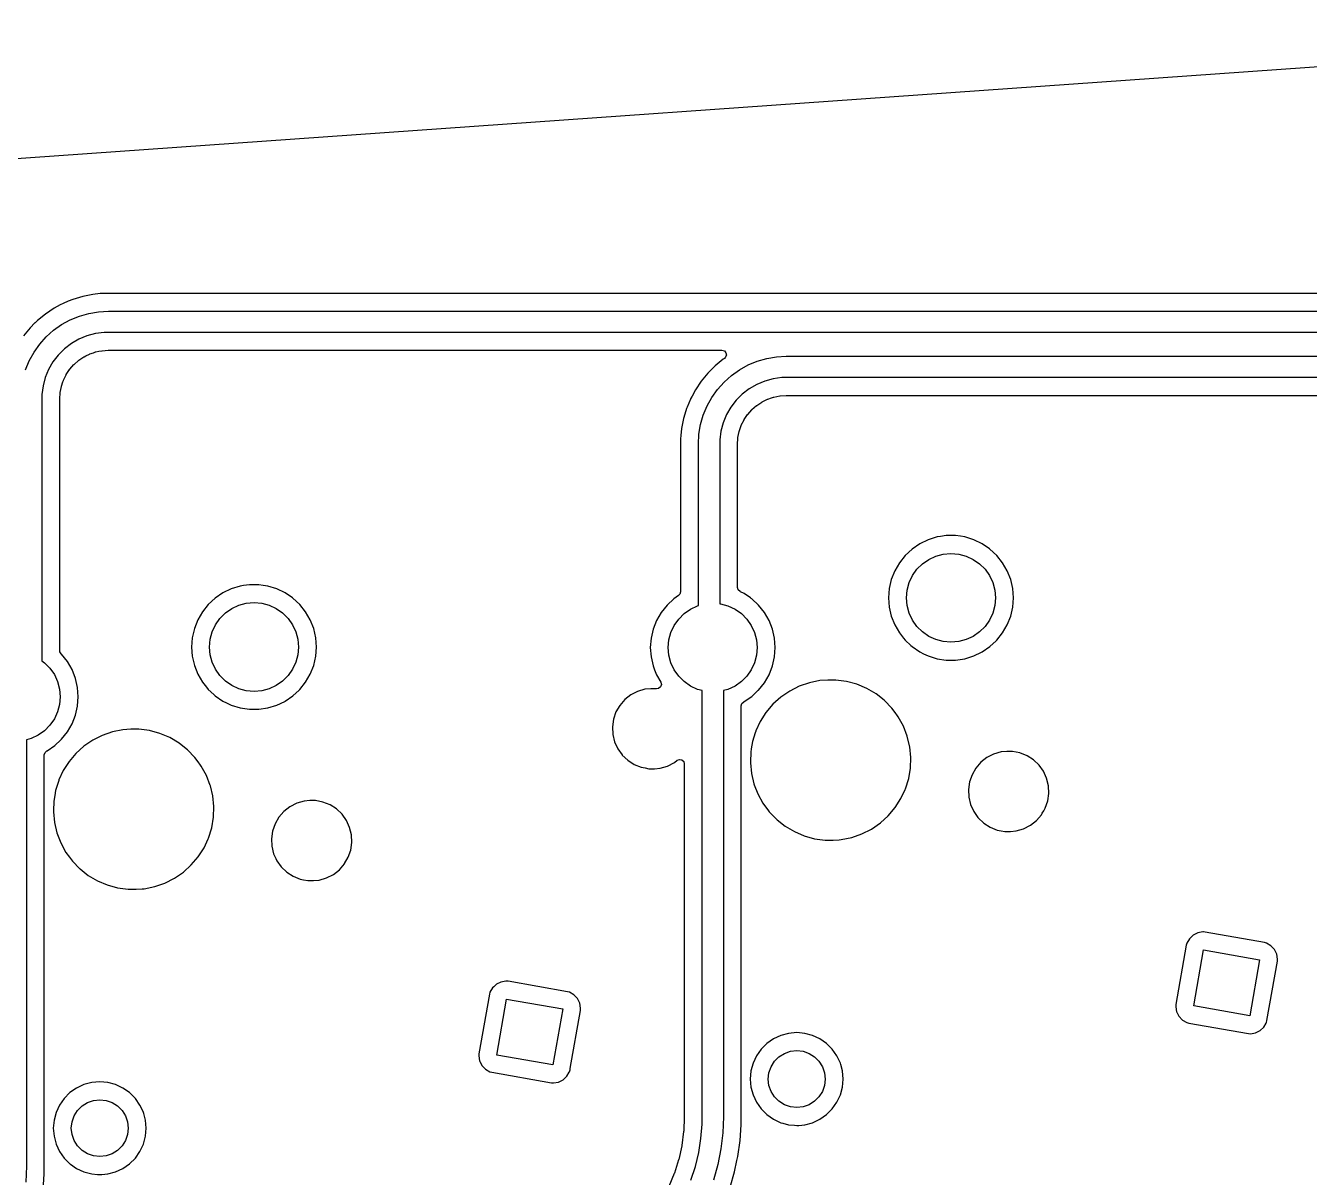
# Model space of a CAD drawing. Extents: x 68 to 346, y -197 to -84.
# Drawn here: x 90.01 to 126.09, y -116.77 to -84.38 of the extents above; entities that cross this region are included whole.
import ezdxf

# ---------------------------------------------------------------- set-up
doc = ezdxf.new("R2010")
doc.units = 0
doc.layers.add('BLACK', color=7, linetype='CONTINUOUS')

msp = doc.modelspace()

# ---------------------------------------------------------------- linework, layer by layer
at = {"layer": 'BLACK', "linetype": 'CONTINUOUS'}
for p, q in [((82.7718, -88.6072), (142.651, -84.382)), ((91.9019, -91.9381), (91.6159, -91.995)), ((92.1077, -91.9178), (91.9019, -91.9381)), ((91.9019, -91.9381), (91.9019, -91.9381)), ((91.9019, -91.9381), (91.9019, -91.9381)), ((92.1922, -91.9095), (92.1077, -91.9178)), ((92.2911, -91.9095), (92.1922, -91.9095)), ((92.1922, -91.9095), (92.1922, -91.9095)), ((92.1922, -91.9095), (92.1922, -91.9095)), ((92.2914, -91.9095), (92.2911, -91.9095)), ((132.366, -91.9095), (92.2914, -91.9095)), ((90.8101, -92.3288), (90.5675, -92.4908)), ((90.9854, -92.235), (90.8101, -92.3288)), ((90.8101, -92.3288), (90.8101, -92.3288)), ((91.0673, -92.1913), (90.9854, -92.235)), ((91.2107, -92.1319), (91.0673, -92.1913)), ((91.3368, -92.0797), (91.2107, -92.1319)), ((91.6159, -91.995), (91.3368, -92.0797)), ((91.3368, -92.0797), (91.3368, -92.0797)), ((91.3368, -92.0797), (91.3368, -92.0797)), ((90.3079, -92.71), (90.2914, -92.7265)), ((90.3421, -92.6758), (90.3079, -92.71)), ((90.5675, -92.4908), (90.3421, -92.6758)), ((90.3421, -92.6758), (90.3421, -92.6758)), ((91.025, -92.7883), (91.2672, -92.6544)), ((91.2672, -92.6544), (91.5229, -92.5485)), ((91.5229, -92.5485), (91.7888, -92.4719)), ((91.7888, -92.4719), (92.0617, -92.4255)), ((92.0617, -92.4255), (92.3379, -92.41)), ((92.3379, -92.41), (92.338, -92.41)), ((92.338, -92.41), (132.366, -92.41)), ((90.1358, -92.8821), (89.9508, -93.1075)), ((90.2753, -92.7426), (90.1358, -92.8821)), ((90.2833, -92.7346), (90.2753, -92.7426)), ((90.2753, -92.7426), (90.2753, -92.7426)), ((90.2914, -92.7265), (90.2833, -92.7346)), ((90.5929, -93.1329), (90.7992, -92.9484)), ((90.7992, -92.9484), (91.025, -92.7883)), ((91.9728, -93.042), (91.7363, -93.1053)), ((92.2156, -93.01), (91.9728, -93.042)), ((92.338, -93.01), (92.2156, -93.01)), ((132.366, -93.01), (92.338, -93.01)), ((92.338, -93.01), (92.338, -93.01)), ((92.338, -93.01), (92.338, -93.01)), ((92.338, -93.01), (92.338, -93.01)), ((90.2483, -93.565), (90.4084, -93.3392)), ((90.4084, -93.3392), (90.5929, -93.1329)), ((90.5929, -93.1329), (90.5929, -93.1329)), ((91.298, -93.3215), (91.1037, -93.4706)), ((91.51, -93.1991), (91.298, -93.3215)), ((91.7363, -93.1053), (91.51, -93.1991)), ((90.1144, -93.8072), (90.2483, -93.565)), ((90.9305, -93.6437), (90.7815, -93.838)), ((91.0171, -93.5572), (90.9305, -93.6437)), ((91.1037, -93.4706), (91.0171, -93.5571)), ((91.0171, -93.5571), (91.0171, -93.5572)), ((91.374, -93.9084), (91.5025, -93.7958)), ((91.5025, -93.7958), (91.5089, -93.7908)), ((91.5089, -93.7908), (91.6509, -93.696)), ((91.6509, -93.696), (91.6579, -93.6919)), ((91.6579, -93.6919), (91.7035, -93.6694)), ((91.7035, -93.6694), (91.8111, -93.6164)), ((91.8111, -93.6164), (91.8185, -93.6133)), ((91.8185, -93.6133), (91.9219, -93.5782)), ((91.9219, -93.5782), (91.9802, -93.5584)), ((91.9802, -93.5584), (91.9881, -93.5563)), ((91.9881, -93.5563), (92.0718, -93.5397)), ((92.0718, -93.5397), (92.1555, -93.523)), ((92.1555, -93.523), (92.1636, -93.5219)), ((92.1636, -93.5219), (92.3362, -93.5106)), ((92.3362, -93.5106), (92.3402, -93.5105)), ((92.3402, -93.5105), (92.4222, -93.5105)), ((92.4222, -93.5105), (92.4222, -93.5105)), ((92.4222, -93.5105), (109.583, -93.5105)), ((109.618, -93.7608), (109.392, -93.9458)), ((109.583, -93.5105), (109.65, -93.5302)), ((109.652, -93.7376), (109.618, -93.7608)), ((109.65, -93.5302), (109.696, -93.583)), ((109.677, -93.7157), (109.652, -93.7376)), ((109.706, -93.6521), (109.677, -93.7157)), ((109.696, -93.583), (109.706, -93.6521)), ((110.573, -93.8185), (110.839, -93.7419)), ((110.839, -93.7419), (111.112, -93.6955)), ((111.112, -93.6955), (111.388, -93.68)), ((111.388, -93.68), (111.388, -93.68)), ((111.388, -93.68), (133.636, -93.68)), ((90.0085, -94.0629), (90.1144, -93.8072)), ((90.659, -94.05), (90.5653, -94.2763)), ((90.7815, -93.838), (90.659, -94.05)), ((91.156, -94.1909), (91.2502, -94.0499)), ((91.2502, -94.0499), (91.2508, -94.0489)), ((91.2508, -94.0489), (91.2558, -94.0425)), ((91.2558, -94.0425), (91.3683, -93.9142)), ((91.3683, -93.9142), (91.374, -93.9084)), ((109.186, -94.1521), (109.001, -94.3775)), ((109.325, -94.0126), (109.186, -94.1521)), ((109.333, -94.0046), (109.325, -94.0126)), ((109.325, -94.0126), (109.325, -94.0126)), ((109.341, -93.9965), (109.333, -94.0046)), ((109.392, -93.9458), (109.341, -93.9965)), ((109.849, -94.2184), (110.075, -94.0583)), ((110.075, -94.0583), (110.317, -93.9244)), ((110.317, -93.9244), (110.573, -93.8185)), ((90.502, -94.5128), (90.47, -94.7556)), ((90.5653, -94.2763), (90.502, -94.5128)), ((91.0184, -94.5202), (91.0594, -94.3993)), ((91.0594, -94.3993), (91.0733, -94.3585)), ((91.0733, -94.3585), (91.0764, -94.351)), ((91.0764, -94.351), (91.1519, -94.1979)), ((91.1519, -94.1979), (91.156, -94.1909)), ((109.001, -94.3776), (108.839, -94.62)), ((109.001, -94.3775), (109.001, -94.3776)), ((109.458, -94.6092), (109.643, -94.4029)), ((109.643, -94.4029), (109.849, -94.2184)), ((109.643, -94.4029), (109.643, -94.4029)), ((110.56, -94.4691), (110.348, -94.5915)), ((110.786, -94.3753), (110.56, -94.4691)), ((111.023, -94.312), (110.786, -94.3753)), ((111.266, -94.28), (111.023, -94.312)), ((111.388, -94.28), (111.266, -94.28)), ((133.636, -94.28), (111.388, -94.28)), ((111.388, -94.28), (111.388, -94.28)), ((111.388, -94.28), (111.388, -94.28)), ((111.388, -94.28), (111.388, -94.28)), ((90.47, -94.7556), (90.47, -94.878)), ((90.47, -94.878), (90.47, -94.878)), ((90.47, -94.878), (90.47, -94.878)), ((90.47, -94.878), (90.47, -102.246)), ((90.9705, -94.88), (90.9706, -94.876)), ((90.9705, -94.9622), (90.9705, -94.88)), ((90.9706, -94.876), (90.9819, -94.7036)), ((90.9819, -94.7036), (90.983, -94.6955)), ((90.983, -94.6955), (91.0163, -94.5281)), ((91.0163, -94.5281), (91.0184, -94.5202)), ((108.701, -94.8773), (108.698, -94.8846)), ((108.743, -94.7985), (108.701, -94.8773)), ((108.839, -94.6201), (108.743, -94.7985)), ((108.839, -94.62), (108.839, -94.6201)), ((109.164, -95.0772), (109.298, -94.835)), ((109.298, -94.835), (109.458, -94.6092)), ((110.067, -94.8272), (109.981, -94.9137)), ((110.154, -94.7406), (110.067, -94.8271)), ((110.067, -94.8271), (110.067, -94.8272)), ((110.348, -94.5915), (110.154, -94.7406)), ((110.869, -94.8833), (110.973, -94.848)), ((110.973, -94.848), (111.03, -94.8284)), ((111.03, -94.8284), (111.038, -94.8263)), ((111.038, -94.8263), (111.122, -94.8097)), ((111.122, -94.8097), (111.206, -94.793)), ((111.206, -94.793), (111.214, -94.7919)), ((111.214, -94.7919), (111.386, -94.7806)), ((111.386, -94.7806), (111.39, -94.7805)), ((111.39, -94.7805), (111.472, -94.7805)), ((111.472, -94.7805), (111.472, -94.7805)), ((111.472, -94.7805), (133.552, -94.7805)), ((90.9705, -101.855), (90.9705, -94.9622)), ((90.9705, -94.9622), (90.9705, -94.9622)), ((108.59, -95.1468), (108.512, -95.4023)), ((108.603, -95.1146), (108.59, -95.1468)), ((108.698, -94.8846), (108.603, -95.1146)), ((109.058, -95.3329), (109.164, -95.0772)), ((109.831, -95.108), (109.709, -95.32)), ((109.981, -94.9137), (109.831, -95.108)), ((110.306, -95.3125), (110.418, -95.1842)), ((110.418, -95.1842), (110.424, -95.1784)), ((110.424, -95.1784), (110.552, -95.0658)), ((110.552, -95.0658), (110.559, -95.0608)), ((110.559, -95.0608), (110.701, -94.966)), ((110.701, -94.966), (110.708, -94.9619)), ((110.708, -94.9619), (110.754, -94.9394)), ((110.754, -94.9394), (110.861, -94.8864)), ((110.861, -94.8864), (110.869, -94.8833)), ((108.505, -95.4259), (108.448, -95.7119)), ((108.512, -95.4023), (108.505, -95.4259)), ((108.505, -95.4259), (108.505, -95.4259)), ((108.936, -95.8717), (108.982, -95.5988)), ((108.982, -95.5988), (109.058, -95.3329)), ((109.615, -95.5463), (109.552, -95.7828)), ((109.709, -95.32), (109.615, -95.5463)), ((110.126, -95.621), (110.202, -95.4679)), ((110.202, -95.4679), (110.206, -95.4609)), ((110.206, -95.4609), (110.301, -95.3189)), ((110.301, -95.3189), (110.306, -95.3125)), ((108.429, -95.9053), (108.42, -96.0013)), ((108.448, -95.7119), (108.429, -95.9053)), ((108.92, -96.148), (108.936, -95.8717)), ((109.552, -95.7828), (109.52, -96.0256)), ((110.033, -95.9655), (110.066, -95.7981)), ((110.066, -95.7981), (110.068, -95.7902)), ((110.068, -95.7902), (110.116, -95.6499)), ((110.116, -95.6499), (110.123, -95.6285)), ((110.123, -95.6285), (110.126, -95.621)), ((108.42, -96.0013), (108.419, -96.0022)), ((108.419, -96.0022), (108.419, -96.1227)), ((108.419, -96.1227), (108.419, -100.304)), ((108.92, -100.69), (108.92, -96.148)), ((108.92, -96.148), (108.92, -96.148)), ((109.52, -96.0256), (109.52, -96.148)), ((109.52, -96.148), (109.52, -96.148)), ((109.52, -96.148), (109.52, -96.148)), ((109.52, -96.148), (109.52, -100.638)), ((110.02, -96.15), (110.021, -96.146)), ((110.021, -96.2322), (110.02, -96.15)), ((110.02, -100.185), (110.02, -96.2322)), ((110.02, -96.2322), (110.021, -96.2322)), ((110.021, -96.146), (110.03, -96.0013)), ((110.03, -96.0013), (110.032, -95.9736)), ((110.032, -95.9736), (110.033, -95.9655)), ((115.378, -98.8384), (115.142, -98.9522)), ((115.629, -98.761), (115.378, -98.8384)), ((115.726, -98.7463), (115.629, -98.761)), ((115.629, -98.761), (115.629, -98.761)), ((115.629, -98.761), (115.629, -98.761)), ((115.888, -98.7219), (115.726, -98.7463)), ((116.15, -98.7219), (115.888, -98.7219)), ((115.888, -98.7219), (115.888, -98.7219)), ((116.285, -98.7422), (116.15, -98.7219)), ((116.15, -98.7219), (116.15, -98.7219)), ((116.41, -98.761), (116.285, -98.7422)), ((116.661, -98.8384), (116.41, -98.761)), ((116.41, -98.761), (116.41, -98.761)), ((116.41, -98.761), (116.41, -98.761)), ((116.897, -98.9522), (116.661, -98.8384)), ((116.661, -98.8384), (116.661, -98.8384)), ((114.925, -99.1), (114.732, -99.2784)), ((115.142, -98.9522), (114.925, -99.1)), ((115.142, -98.9522), (115.142, -98.9522)), ((117.099, -99.0903), (116.897, -98.9522)), ((116.897, -98.9522), (116.897, -98.9522)), ((116.897, -98.9522), (116.897, -98.9522)), ((116.897, -98.9522), (116.897, -98.9522)), ((117.114, -99.1), (117.099, -99.0903)), ((117.306, -99.2784), (117.114, -99.1)), ((114.569, -99.4836), (114.438, -99.7108)), ((114.732, -99.2784), (114.569, -99.4836)), ((115.062, -99.6689), (115.216, -99.5149)), ((115.216, -99.5149), (115.394, -99.3899)), ((115.394, -99.3899), (115.592, -99.2978)), ((115.592, -99.2978), (115.802, -99.2414)), ((115.802, -99.2414), (116.019, -99.2224)), ((116.019, -99.2224), (116.236, -99.2414)), ((116.236, -99.2414), (116.447, -99.2978)), ((116.447, -99.2978), (116.644, -99.3899)), ((116.644, -99.3899), (116.823, -99.5149)), ((116.823, -99.5149), (116.977, -99.6689)), ((117.306, -99.2785), (117.306, -99.2784)), ((117.47, -99.4836), (117.306, -99.2785)), ((117.306, -99.2785), (117.306, -99.2785)), ((117.601, -99.7108), (117.47, -99.4836)), ((114.438, -99.7108), (114.342, -99.955)), ((114.845, -100.045), (114.937, -99.8474)), ((114.937, -99.8474), (115.062, -99.6689)), ((116.977, -99.6689), (117.102, -99.8474)), ((117.102, -99.8474), (117.194, -100.045)), ((117.697, -99.955), (117.601, -99.7108)), ((95.7903, -100.221), (95.5539, -100.334)), ((96.041, -100.143), (95.7903, -100.221)), ((96.1389, -100.128), (96.041, -100.143)), ((96.041, -100.143), (96.041, -100.143)), ((96.041, -100.143), (96.041, -100.143)), ((96.3004, -100.104), (96.1389, -100.128)), ((96.3005, -100.104), (96.3004, -100.104)), ((96.5628, -100.104), (96.3005, -100.104)), ((96.6915, -100.123), (96.5628, -100.104)), ((96.5628, -100.104), (96.5628, -100.104)), ((96.8222, -100.143), (96.6915, -100.123)), ((96.8223, -100.143), (96.8222, -100.143)), ((97.073, -100.221), (96.8223, -100.143)), ((96.8223, -100.143), (96.8223, -100.143)), ((97.3093, -100.334), (97.073, -100.221)), ((97.073, -100.221), (97.073, -100.221)), ((110.039, -100.25), (110.02, -100.185)), ((110.091, -100.297), (110.039, -100.25)), ((114.283, -100.211), (114.264, -100.472)), ((114.342, -99.955), (114.283, -100.211)), ((114.283, -100.211), (114.283, -100.211)), ((114.342, -99.955), (114.342, -99.955)), ((114.769, -100.472), (114.788, -100.255)), ((114.788, -100.255), (114.845, -100.045)), ((117.194, -100.045), (117.25, -100.255)), ((117.25, -100.255), (117.269, -100.472)), ((117.755, -100.211), (117.697, -99.955)), ((117.775, -100.472), (117.755, -100.211)), ((117.755, -100.211), (117.755, -100.211)), ((117.755, -100.211), (117.755, -100.211)), ((117.755, -100.211), (117.755, -100.211)), ((95.3372, -100.482), (95.1448, -100.661)), ((95.5539, -100.334), (95.3372, -100.482)), ((95.5539, -100.334), (95.5539, -100.334)), ((96.0041, -100.68), (96.2146, -100.624)), ((96.2146, -100.624), (96.4316, -100.605)), ((96.4316, -100.605), (96.6487, -100.624)), ((96.6487, -100.624), (96.8592, -100.68)), ((97.5119, -100.472), (97.3093, -100.334)), ((97.3093, -100.334), (97.3093, -100.334)), ((97.3093, -100.334), (97.3093, -100.334)), ((97.3093, -100.334), (97.3093, -100.334)), ((97.5261, -100.482), (97.5119, -100.472)), ((97.7184, -100.661), (97.5261, -100.482)), ((108.23, -100.499), (108.038, -100.677)), ((108.365, -100.407), (108.23, -100.499)), ((108.4, -100.371), (108.365, -100.407)), ((108.419, -100.304), (108.4, -100.371)), ((109.52, -100.638), (109.542, -100.64)), ((109.542, -100.64), (109.752, -100.697)), ((110.103, -100.303), (110.091, -100.297)), ((110.202, -100.351), (110.103, -100.303)), ((110.381, -100.472), (110.202, -100.351)), ((110.405, -100.489), (110.381, -100.472)), ((110.419, -100.499), (110.405, -100.489)), ((110.611, -100.677), (110.419, -100.499)), ((114.264, -100.472), (114.264, -100.472)), ((114.264, -100.472), (114.283, -100.734)), ((114.788, -100.689), (114.769, -100.472)), ((117.269, -100.472), (117.25, -100.689)), ((117.755, -100.734), (117.775, -100.472)), ((117.775, -100.472), (117.775, -100.472)), ((94.9812, -100.866), (94.8501, -101.093)), ((95.1448, -100.661), (94.9812, -100.866)), ((95.4741, -101.051), (95.6281, -100.897)), ((95.6281, -100.897), (95.8066, -100.772)), ((95.8066, -100.772), (96.0041, -100.68)), ((96.8592, -100.68), (97.0566, -100.772)), ((97.0566, -100.772), (97.2351, -100.897)), ((97.2351, -100.897), (97.3892, -101.051)), ((97.882, -100.866), (97.7184, -100.661)), ((97.7184, -100.661), (97.7184, -100.661)), ((97.7184, -100.661), (97.7184, -100.661)), ((98.0132, -101.093), (97.882, -100.866)), ((107.874, -100.882), (107.743, -101.11)), ((108.038, -100.677), (107.874, -100.882)), ((108.367, -101.068), (108.521, -100.914)), ((108.521, -100.914), (108.7, -100.789)), ((108.7, -100.789), (108.897, -100.697)), ((108.897, -100.697), (108.92, -100.69)), ((109.752, -100.697), (109.95, -100.789)), ((109.95, -100.789), (110.128, -100.914)), ((110.128, -100.914), (110.282, -101.068)), ((110.775, -100.882), (110.611, -100.677)), ((110.611, -100.677), (110.611, -100.677)), ((110.611, -100.677), (110.611, -100.677)), ((110.906, -101.11), (110.775, -100.882)), ((114.283, -100.734), (114.283, -100.734)), ((114.283, -100.734), (114.342, -100.99)), ((114.342, -100.99), (114.342, -100.99)), ((114.342, -100.99), (114.342, -100.99)), ((114.342, -100.99), (114.438, -101.234)), ((114.845, -100.9), (114.788, -100.689)), ((114.937, -101.097), (114.845, -100.9)), ((117.194, -100.9), (117.102, -101.097)), ((117.25, -100.689), (117.194, -100.9)), ((117.601, -101.234), (117.697, -100.99)), ((117.697, -100.99), (117.755, -100.734)), ((117.755, -100.734), (117.755, -100.734)), ((94.7542, -101.337), (94.6958, -101.593)), ((94.8501, -101.093), (94.7542, -101.337)), ((94.7542, -101.337), (94.7542, -101.337)), ((95.257, -101.427), (95.3491, -101.23)), ((95.3491, -101.23), (95.4741, -101.051)), ((97.3892, -101.051), (97.5142, -101.23)), ((97.5142, -101.23), (97.6062, -101.427)), ((98.1091, -101.337), (98.0132, -101.093)), ((98.1674, -101.593), (98.1091, -101.337)), ((107.647, -101.354), (107.589, -101.61)), ((107.743, -101.11), (107.647, -101.354)), ((107.647, -101.354), (107.647, -101.354)), ((108.15, -101.444), (108.242, -101.246)), ((108.242, -101.246), (108.367, -101.068)), ((110.282, -101.068), (110.407, -101.246)), ((110.407, -101.246), (110.499, -101.444)), ((111.002, -101.354), (110.906, -101.11)), ((111.06, -101.61), (111.002, -101.354)), ((114.438, -101.234), (114.569, -101.461)), ((115.062, -101.276), (114.937, -101.097)), ((115.216, -101.43), (115.062, -101.276)), ((116.977, -101.276), (116.823, -101.43)), ((117.102, -101.097), (116.977, -101.276)), ((117.47, -101.461), (117.601, -101.234)), ((94.6958, -101.593), (94.6762, -101.855)), ((94.6958, -101.593), (94.6958, -101.593)), ((95.1816, -101.855), (95.2006, -101.638)), ((95.2006, -101.638), (95.257, -101.427)), ((97.6062, -101.427), (97.6626, -101.638)), ((97.6626, -101.638), (97.6816, -101.855)), ((98.187, -101.855), (98.1674, -101.593)), ((98.1674, -101.593), (98.1674, -101.593)), ((98.1674, -101.593), (98.1674, -101.593)), ((107.589, -101.61), (107.569, -101.871)), ((107.589, -101.61), (107.589, -101.61)), ((108.075, -101.871), (108.094, -101.654)), ((108.094, -101.654), (108.15, -101.444)), ((110.499, -101.444), (110.556, -101.654)), ((110.556, -101.654), (110.575, -101.871)), ((111.08, -101.871), (111.06, -101.61)), ((111.06, -101.61), (111.06, -101.61)), ((111.06, -101.61), (111.06, -101.61)), ((114.569, -101.461), (114.681, -101.602)), ((114.681, -101.602), (114.732, -101.666)), ((114.732, -101.666), (114.89, -101.812)), ((115.394, -101.555), (115.216, -101.43)), ((115.592, -101.647), (115.394, -101.555)), ((115.802, -101.703), (115.592, -101.647)), ((116.019, -101.722), (115.802, -101.703)), ((116.236, -101.703), (116.019, -101.722)), ((116.447, -101.647), (116.236, -101.703)), ((116.644, -101.555), (116.447, -101.647)), ((116.823, -101.43), (116.644, -101.555)), ((117.114, -101.845), (117.286, -101.685)), ((117.286, -101.685), (117.306, -101.666)), ((117.306, -101.666), (117.47, -101.461)), ((117.306, -101.666), (117.306, -101.666)), ((117.306, -101.666), (117.306, -101.666)), ((90.9705, -101.956), (90.9705, -101.855)), ((90.9744, -101.987), (90.9705, -101.956)), ((91.0102, -102.047), (90.9744, -101.987)), ((91.0238, -102.059), (91.0102, -102.047)), ((91.1874, -102.264), (91.0238, -102.059)), ((94.6762, -101.855), (94.6762, -101.855)), ((94.6762, -101.855), (94.6958, -102.116)), ((95.2006, -102.072), (95.1816, -101.855)), ((95.257, -102.282), (95.2006, -102.072)), ((97.6626, -102.072), (97.6062, -102.282)), ((97.6816, -101.855), (97.6626, -102.072)), ((98.1674, -102.116), (98.187, -101.855)), ((98.187, -101.855), (98.187, -101.855)), ((107.569, -101.871), (107.569, -101.871)), ((107.569, -101.871), (107.589, -102.133)), ((108.094, -102.088), (108.075, -101.871)), ((108.15, -102.299), (108.094, -102.088)), ((110.556, -102.088), (110.499, -102.299)), ((110.575, -101.871), (110.556, -102.088)), ((111.061, -102.128), (111.08, -101.871)), ((111.08, -101.871), (111.08, -101.871)), ((114.89, -101.812), (114.925, -101.845)), ((114.925, -101.845), (115.142, -101.993)), ((115.142, -101.993), (115.142, -101.993)), ((115.142, -101.993), (115.142, -101.993)), ((115.142, -101.993), (115.142, -101.993)), ((115.142, -101.993), (115.248, -102.044)), ((115.248, -102.044), (115.378, -102.106)), ((116.661, -102.106), (116.881, -102)), ((116.881, -102), (116.897, -101.993)), ((116.897, -101.993), (117.114, -101.845)), ((116.897, -101.993), (116.897, -101.993)), ((116.897, -101.993), (116.897, -101.993)), ((90.47, -102.246), (90.5405, -102.296)), ((90.5405, -102.296), (90.6946, -102.45)), ((90.6946, -102.45), (90.8196, -102.628)), ((91.3186, -102.492), (91.1874, -102.264)), ((94.6958, -102.116), (94.6958, -102.116)), ((94.6958, -102.116), (94.7542, -102.372)), ((94.7542, -102.372), (94.7542, -102.372)), ((94.7542, -102.372), (94.7542, -102.372)), ((94.7542, -102.372), (94.8501, -102.616)), ((95.3491, -102.48), (95.257, -102.282)), ((97.6062, -102.282), (97.5142, -102.48)), ((98.0132, -102.616), (98.1091, -102.372)), ((98.1091, -102.372), (98.1674, -102.116)), ((98.1674, -102.116), (98.1674, -102.116)), ((107.589, -102.133), (107.589, -102.133)), ((107.589, -102.133), (107.647, -102.389)), ((107.647, -102.389), (107.647, -102.389)), ((107.647, -102.389), (107.647, -102.389)), ((107.647, -102.389), (107.69, -102.499)), ((108.242, -102.496), (108.15, -102.299)), ((110.499, -102.299), (110.407, -102.496)), ((110.906, -102.633), (111.002, -102.389)), ((111.002, -102.389), (111.06, -102.133)), ((111.06, -102.133), (111.061, -102.128)), ((115.378, -102.106), (115.378, -102.106)), ((115.378, -102.106), (115.378, -102.106)), ((115.378, -102.106), (115.629, -102.184)), ((115.629, -102.184), (115.888, -102.223)), ((115.888, -102.223), (116.15, -102.223)), ((116.15, -102.223), (116.41, -102.184)), ((116.41, -102.184), (116.661, -102.106)), ((90.8196, -102.628), (90.9117, -102.826)), ((91.4145, -102.736), (91.3186, -102.492)), ((91.4728, -102.992), (91.4145, -102.736)), ((94.8501, -102.616), (94.9812, -102.843)), ((95.4741, -102.658), (95.3491, -102.48)), ((95.6281, -102.812), (95.4741, -102.658)), ((95.8066, -102.937), (95.6281, -102.812)), ((97.2351, -102.812), (97.0566, -102.937)), ((97.3892, -102.658), (97.2351, -102.812)), ((97.5142, -102.48), (97.3892, -102.658)), ((97.882, -102.843), (98.0132, -102.616)), ((107.69, -102.499), (107.743, -102.633)), ((107.743, -102.633), (107.864, -102.842)), ((108.367, -102.675), (108.242, -102.496)), ((108.521, -102.829), (108.367, -102.675)), ((110.282, -102.675), (110.128, -102.829)), ((110.407, -102.496), (110.282, -102.675)), ((110.775, -102.86), (110.906, -102.633)), ((112.335, -102.799), (112.04, -102.859)), ((112.56, -102.784), (112.335, -102.799)), ((112.335, -102.799), (112.335, -102.799)), ((112.786, -102.784), (112.56, -102.784)), ((112.56, -102.784), (112.56, -102.784)), ((113.01, -102.814), (112.786, -102.784)), ((113.085, -102.824), (113.01, -102.814)), ((90.9117, -102.826), (90.968, -103.036)), ((90.968, -103.036), (90.987, -103.253)), ((91.4924, -103.253), (91.4728, -102.992)), ((91.4728, -102.992), (91.4728, -102.992)), ((91.4728, -102.992), (91.4728, -102.992)), ((94.9812, -102.843), (95.0932, -102.984)), ((95.0932, -102.984), (95.1448, -103.049)), ((95.1448, -103.049), (95.302, -103.194)), ((96.0041, -103.029), (95.8066, -102.937)), ((96.2146, -103.086), (96.0041, -103.029)), ((96.4316, -103.105), (96.2146, -103.086)), ((96.6487, -103.086), (96.4316, -103.105)), ((96.8592, -103.029), (96.6487, -103.086)), ((97.0566, -102.937), (96.8592, -103.029)), ((97.5261, -103.227), (97.6983, -103.067)), ((97.6983, -103.067), (97.7184, -103.049)), ((97.7184, -103.049), (97.882, -102.843)), ((97.7184, -103.049), (97.7184, -103.049)), ((97.7184, -103.049), (97.7184, -103.049)), ((107.213, -103.102), (107.022, -103.201)), ((107.419, -103.042), (107.213, -103.102)), ((107.579, -103.027), (107.419, -103.042)), ((107.419, -103.042), (107.419, -103.042)), ((107.74, -103.027), (107.579, -103.027)), ((107.744, -103.027), (107.74, -103.027)), ((107.802, -103.019), (107.744, -103.027)), ((107.857, -102.975), (107.802, -103.019)), ((107.88, -102.909), (107.857, -102.975)), ((107.864, -102.842), (107.88, -102.909)), ((108.7, -102.954), (108.521, -102.829)), ((108.897, -103.046), (108.7, -102.954)), ((109.025, -103.08), (108.897, -103.046)), ((109.025, -115.07), (109.025, -103.08)), ((109.752, -103.046), (109.625, -103.08)), ((109.625, -103.08), (109.625, -115.07)), ((109.95, -102.954), (109.752, -103.046)), ((110.128, -102.829), (109.95, -102.954)), ((110.419, -103.244), (110.595, -103.081)), ((110.595, -103.081), (110.611, -103.065)), ((110.611, -103.065), (110.775, -102.86)), ((110.611, -103.065), (110.611, -103.065)), ((110.611, -103.065), (110.611, -103.065)), ((111.486, -103.094), (111.238, -103.264)), ((111.755, -102.958), (111.486, -103.094)), ((112.04, -102.859), (111.755, -102.958)), ((111.755, -102.958), (111.755, -102.958)), ((113.376, -102.903), (113.085, -102.824)), ((113.653, -103.021), (113.376, -102.903)), ((113.376, -102.903), (113.376, -102.903)), ((113.912, -103.175), (113.653, -103.021)), ((114.139, -103.354), (113.912, -103.175)), ((113.912, -103.175), (113.912, -103.175)), ((113.912, -103.175), (113.912, -103.175)), ((90.968, -103.47), (90.9117, -103.681)), ((90.987, -103.253), (90.968, -103.47)), ((91.4145, -103.771), (91.4728, -103.515)), ((91.4728, -103.515), (91.4732, -103.51)), ((91.4732, -103.51), (91.4924, -103.253)), ((91.4924, -103.253), (91.4924, -103.253)), ((95.302, -103.194), (95.3372, -103.227)), ((95.3372, -103.227), (95.5539, -103.375)), ((95.5539, -103.375), (95.5539, -103.375)), ((95.5539, -103.375), (95.5539, -103.375)), ((95.5539, -103.375), (95.5539, -103.375)), ((95.5539, -103.375), (95.656, -103.424)), ((95.656, -103.424), (95.7903, -103.489)), ((95.7903, -103.489), (95.7903, -103.489)), ((95.7903, -103.489), (95.7903, -103.489)), ((95.7903, -103.489), (96.041, -103.566)), ((96.8222, -103.566), (97.073, -103.489)), ((97.073, -103.489), (97.2933, -103.383)), ((97.2933, -103.383), (97.3093, -103.375)), ((97.3093, -103.375), (97.5261, -103.227)), ((97.3093, -103.375), (97.3093, -103.375)), ((97.3093, -103.375), (97.3093, -103.375)), ((106.712, -103.496), (106.604, -103.682)), ((106.853, -103.334), (106.712, -103.496)), ((107.022, -103.201), (106.853, -103.334)), ((106.853, -103.334), (106.853, -103.334)), ((110.125, -103.507), (110.145, -103.439)), ((110.125, -105.11), (110.125, -103.507)), ((110.145, -103.439), (110.195, -103.395)), ((110.195, -103.395), (110.202, -103.391)), ((110.202, -103.391), (110.419, -103.244)), ((111.014, -103.466), (110.82, -103.696)), ((111.238, -103.264), (111.014, -103.466)), ((114.149, -103.361), (114.139, -103.354)), ((114.358, -103.578), (114.149, -103.361)), ((90.8196, -103.878), (90.6946, -104.057)), ((90.9117, -103.681), (90.8196, -103.878)), ((91.3186, -104.015), (91.4145, -103.771)), ((96.041, -103.566), (96.3005, -103.605)), ((96.3005, -103.605), (96.5628, -103.605)), ((96.5628, -103.605), (96.8222, -103.566)), ((106.534, -103.886), (106.504, -104.098)), ((106.604, -103.682), (106.534, -103.885)), ((106.534, -103.885), (106.534, -103.886)), ((110.82, -103.696), (110.658, -103.95)), ((114.449, -103.701), (114.358, -103.578)), ((114.517, -103.794), (114.449, -103.701)), ((114.537, -103.821), (114.517, -103.794)), ((114.682, -104.085), (114.537, -103.821)), ((90.5405, -104.211), (90.362, -104.336)), ((90.6946, -104.057), (90.5405, -104.211)), ((91.0238, -104.447), (91.1874, -104.242)), ((91.1874, -104.242), (91.3186, -104.015)), ((92.4522, -104.241), (92.1676, -104.34)), ((92.7474, -104.181), (92.4522, -104.241)), ((92.7475, -104.181), (92.7474, -104.181)), ((92.9728, -104.166), (92.7475, -104.181)), ((93.1987, -104.166), (92.9728, -104.166)), ((92.9728, -104.166), (92.9728, -104.166)), ((93.4227, -104.196), (93.1987, -104.166)), ((93.4974, -104.206), (93.4227, -104.196)), ((93.788, -104.286), (93.4974, -104.206)), ((106.504, -104.098), (106.504, -104.098)), ((106.504, -104.098), (106.514, -104.313)), ((110.531, -104.224), (110.517, -104.268)), ((110.537, -104.211), (110.531, -104.224)), ((110.658, -103.95), (110.537, -104.211)), ((110.658, -103.95), (110.658, -103.95)), ((114.79, -104.366), (114.682, -104.085)), ((90.1646, -104.428), (90.037, -104.462)), ((90.037, -104.462), (90.037, -116.452)), ((90.362, -104.336), (90.1646, -104.428)), ((90.8315, -104.626), (90.9997, -104.47)), ((90.9997, -104.47), (91.0238, -104.447)), ((91.0238, -104.447), (91.0238, -104.447)), ((91.0238, -104.447), (91.0238, -104.447)), ((91.8986, -104.476), (91.6502, -104.646)), ((92.1675, -104.34), (91.8986, -104.476)), ((92.1676, -104.34), (92.1675, -104.34)), ((94.0654, -104.403), (93.788, -104.286)), ((93.788, -104.286), (93.788, -104.286)), ((94.3246, -104.557), (94.0654, -104.403)), ((94.5245, -104.715), (94.3246, -104.557)), ((94.3246, -104.557), (94.3246, -104.557)), ((94.3246, -104.557), (94.3246, -104.557)), ((106.514, -104.313), (106.564, -104.522)), ((106.564, -104.522), (106.564, -104.522)), ((106.564, -104.522), (106.653, -104.716)), ((110.442, -104.511), (110.407, -104.717)), ((110.517, -104.268), (110.442, -104.511)), ((114.792, -104.373), (114.79, -104.366)), ((114.79, -104.366), (114.79, -104.366)), ((114.79, -104.366), (114.79, -104.366)), ((114.86, -104.659), (114.792, -104.373)), ((90.5375, -104.889), (90.5572, -104.822)), ((90.5375, -106.492), (90.5375, -104.889)), ((90.5572, -104.822), (90.6077, -104.777)), ((90.6077, -104.777), (90.6147, -104.774)), ((90.6147, -104.774), (90.8315, -104.626)), ((91.4268, -104.848), (91.2322, -105.078)), ((91.6502, -104.646), (91.4268, -104.848)), ((94.5611, -104.744), (94.5245, -104.715)), ((94.7705, -104.96), (94.5611, -104.744)), ((94.8631, -105.086), (94.7705, -104.96)), ((106.653, -104.716), (106.654, -104.717)), ((106.654, -104.717), (106.776, -104.889)), ((106.776, -104.889), (106.778, -104.892)), ((106.778, -104.892), (106.778, -104.892)), ((106.778, -104.892), (106.934, -105.041)), ((110.391, -104.808), (110.382, -105.086)), ((110.407, -104.717), (110.391, -104.808)), ((114.89, -104.959), (114.86, -104.659)), ((114.88, -105.26), (114.89, -104.959)), ((117.027, -104.965), (116.858, -105.098)), ((117.218, -104.867), (117.027, -104.965)), ((117.425, -104.806), (117.218, -104.867)), ((117.585, -104.791), (117.425, -104.806)), ((117.425, -104.806), (117.425, -104.806)), ((117.746, -104.791), (117.585, -104.791)), ((117.957, -104.832), (117.746, -104.791)), ((117.746, -104.791), (117.746, -104.791)), ((118.157, -104.911), (117.957, -104.832)), ((118.337, -105.028), (118.157, -104.911)), ((91.0701, -105.332), (90.9493, -105.593)), ((91.2322, -105.078), (91.0701, -105.332)), ((91.0701, -105.332), (91.0701, -105.332)), ((94.9296, -105.176), (94.8631, -105.086)), ((94.9493, -105.203), (94.9296, -105.176)), ((95.0941, -105.467), (94.9493, -105.203)), ((106.934, -105.041), (106.934, -105.041)), ((106.934, -105.041), (106.934, -105.041)), ((106.934, -105.041), (107.115, -105.157)), ((107.115, -105.157), (107.314, -105.237)), ((107.314, -105.237), (107.42, -105.257)), ((107.42, -105.257), (107.525, -105.278)), ((107.525, -105.278), (107.525, -105.278)), ((107.525, -105.278), (107.686, -105.278)), ((107.686, -105.278), (107.847, -105.262)), ((107.686, -105.278), (107.686, -105.278)), ((107.847, -105.262), (108.053, -105.202)), ((108.053, -105.202), (108.244, -105.103)), ((108.244, -105.103), (108.249, -105.099)), ((108.249, -105.099), (108.323, -105.041)), ((108.323, -105.041), (108.388, -105.015)), ((108.388, -105.015), (108.457, -105.028)), ((108.457, -105.028), (108.508, -105.076)), ((108.508, -105.076), (108.524, -105.138)), ((108.524, -105.138), (108.524, -115.07)), ((110.125, -111.969), (110.125, -105.11)), ((110.382, -105.086), (110.381, -105.11)), ((110.381, -105.11), (110.412, -105.409)), ((114.83, -105.557), (114.88, -105.26)), ((116.718, -105.261), (116.61, -105.447)), ((116.858, -105.098), (116.718, -105.261)), ((116.858, -105.098), (116.858, -105.098)), ((118.493, -105.176), (118.337, -105.028)), ((118.618, -105.351), (118.493, -105.176)), ((118.493, -105.176), (118.493, -105.176)), ((118.493, -105.176), (118.493, -105.176)), ((90.9433, -105.606), (90.854, -105.893)), ((90.9493, -105.593), (90.9433, -105.606)), ((90.9433, -105.606), (90.9433, -105.606)), ((95.2024, -105.748), (95.0941, -105.467)), ((110.412, -105.409), (110.412, -105.409)), ((110.412, -105.409), (110.481, -105.702)), ((110.481, -105.702), (110.481, -105.702)), ((110.481, -105.702), (110.481, -105.702)), ((110.481, -105.702), (110.491, -105.729)), ((114.741, -105.845), (114.83, -105.557)), ((116.54, -105.65), (116.509, -105.863)), ((116.61, -105.447), (116.54, -105.65)), ((116.54, -105.65), (116.54, -105.65)), ((118.707, -105.547), (118.618, -105.351)), ((118.758, -105.755), (118.707, -105.547)), ((90.831, -106.03), (90.8039, -106.191)), ((90.854, -105.893), (90.831, -106.03)), ((95.2041, -105.755), (95.2024, -105.748)), ((95.2024, -105.748), (95.2024, -105.748)), ((95.2024, -105.748), (95.2024, -105.748)), ((95.2722, -106.041), (95.2041, -105.755)), ((95.3024, -106.341), (95.2722, -106.041)), ((110.491, -105.729), (110.59, -105.984)), ((110.59, -105.984), (110.59, -105.984)), ((110.59, -105.984), (110.735, -106.248)), ((114.614, -106.118), (114.732, -105.863)), ((114.732, -105.863), (114.741, -105.845)), ((116.509, -105.863), (116.509, -105.863)), ((116.509, -105.863), (116.519, -106.077)), ((118.737, -106.183), (118.768, -105.97)), ((118.768, -105.97), (118.758, -105.755)), ((90.8039, -106.191), (90.7948, -106.461)), ((95.2923, -106.642), (95.3024, -106.341)), ((97.4396, -106.347), (97.2707, -106.48)), ((97.6307, -106.249), (97.4396, -106.347)), ((97.8369, -106.188), (97.6307, -106.249)), ((97.9973, -106.173), (97.8369, -106.188)), ((97.8369, -106.188), (97.8369, -106.188)), ((98.1584, -106.173), (97.9973, -106.173)), ((98.3694, -106.214), (98.1584, -106.173)), ((98.1584, -106.173), (98.1584, -106.173)), ((98.569, -106.294), (98.3694, -106.214)), ((98.7498, -106.41), (98.569, -106.294)), ((98.9054, -106.558), (98.7498, -106.41)), ((110.735, -106.248), (110.735, -106.248)), ((110.735, -106.248), (110.891, -106.461)), ((114.257, -106.602), (114.452, -106.372)), ((114.452, -106.372), (114.614, -106.118)), ((116.519, -106.077), (116.57, -106.286)), ((116.57, -106.286), (116.57, -106.286)), ((116.57, -106.286), (116.659, -106.48)), ((118.624, -106.461), (118.667, -106.386)), ((118.667, -106.386), (118.737, -106.183)), ((90.5375, -113.351), (90.5375, -106.492)), ((90.7948, -106.461), (90.7938, -106.492)), ((90.7938, -106.492), (90.824, -106.791)), ((95.2422, -106.939), (95.2923, -106.642)), ((97.1299, -106.643), (97.0225, -106.829)), ((97.2707, -106.48), (97.1299, -106.643)), ((97.2707, -106.48), (97.2707, -106.48)), ((99.0301, -106.733), (98.9054, -106.558)), ((98.9054, -106.558), (98.9054, -106.558)), ((98.9054, -106.558), (98.9054, -106.558)), ((99.1193, -106.929), (99.0301, -106.733)), ((110.891, -106.461), (110.913, -106.49)), ((110.913, -106.49), (111.06, -106.642)), ((111.06, -106.642), (111.111, -106.695)), ((111.111, -106.695), (111.123, -106.707)), ((111.123, -106.707), (111.132, -106.715)), ((111.132, -106.715), (111.359, -106.894)), ((114.034, -106.804), (114.257, -106.602)), ((116.659, -106.48), (116.659, -106.482)), ((116.659, -106.482), (116.776, -106.646)), ((116.776, -106.646), (116.784, -106.657)), ((116.784, -106.657), (116.784, -106.657)), ((116.784, -106.657), (116.94, -106.805)), ((118.25, -106.867), (118.419, -106.735)), ((118.419, -106.735), (118.559, -106.572)), ((118.559, -106.572), (118.585, -106.528)), ((118.585, -106.528), (118.624, -106.461)), ((90.824, -106.791), (90.824, -106.792)), ((90.824, -106.792), (90.8938, -107.085)), ((90.8938, -107.085), (90.8938, -107.085)), ((90.8938, -107.085), (91.0021, -107.366)), ((95.1529, -107.227), (95.2422, -106.939)), ((96.9522, -107.032), (96.9216, -107.245)), ((97.0225, -106.829), (96.9522, -107.032)), ((96.9522, -107.032), (96.9522, -107.032)), ((99.17, -107.138), (99.1193, -106.929)), ((99.1803, -107.352), (99.17, -107.138)), ((111.359, -106.894), (111.359, -106.894)), ((111.359, -106.894), (111.359, -106.894)), ((111.359, -106.894), (111.618, -107.047)), ((111.618, -107.047), (111.896, -107.165)), ((113.232, -107.21), (113.516, -107.111)), ((113.516, -107.111), (113.785, -106.975)), ((113.785, -106.975), (114.034, -106.804)), ((116.94, -106.805), (116.94, -106.805)), ((116.94, -106.805), (116.94, -106.805)), ((116.94, -106.805), (117.12, -106.921)), ((117.12, -106.921), (117.32, -107.001)), ((117.32, -107.001), (117.425, -107.021)), ((117.425, -107.021), (117.531, -107.042)), ((117.531, -107.042), (117.531, -107.042)), ((117.531, -107.042), (117.692, -107.042)), ((117.692, -107.042), (117.852, -107.027)), ((117.692, -107.042), (117.692, -107.042)), ((117.852, -107.027), (118.059, -106.966)), ((118.059, -106.966), (118.25, -106.867)), ((91.0021, -107.366), (91.0021, -107.366)), ((91.0021, -107.366), (91.1469, -107.63)), ((94.864, -107.754), (95.0261, -107.5)), ((95.0261, -107.5), (95.1447, -107.245)), ((95.1447, -107.245), (95.1529, -107.227)), ((96.9216, -107.245), (96.9216, -107.245)), ((96.9216, -107.245), (96.9318, -107.459)), ((96.9318, -107.459), (96.9825, -107.668)), ((99.1497, -107.565), (99.1803, -107.352)), ((111.896, -107.165), (112.186, -107.245)), ((112.186, -107.245), (112.485, -107.285)), ((112.485, -107.285), (112.485, -107.285)), ((112.485, -107.285), (112.711, -107.285)), ((112.711, -107.285), (112.875, -107.274)), ((112.875, -107.274), (112.936, -107.27)), ((112.936, -107.27), (113.232, -107.21)), ((91.1469, -107.63), (91.1469, -107.63)), ((91.1469, -107.63), (91.245, -107.763)), ((91.245, -107.763), (91.3256, -107.873)), ((94.6694, -107.984), (94.864, -107.754)), ((96.9825, -107.668), (96.9825, -107.668)), ((96.9825, -107.668), (97.0416, -107.798)), ((97.0416, -107.798), (97.0718, -107.864)), ((97.0718, -107.864), (97.1964, -108.039)), ((98.9766, -107.946), (99.0794, -107.768)), ((99.0794, -107.768), (99.1497, -107.565)), ((99.0794, -107.768), (99.0794, -107.768)), ((91.3256, -107.873), (91.5351, -108.089)), ((91.5351, -108.089), (91.5411, -108.094)), ((91.5411, -108.094), (91.7716, -108.276)), ((94.1975, -108.357), (94.446, -108.186)), ((94.446, -108.186), (94.6694, -107.984)), ((97.1964, -108.039), (97.1964, -108.039)), ((97.1964, -108.039), (97.1965, -108.039)), ((97.1965, -108.039), (97.352, -108.187)), ((97.352, -108.187), (97.352, -108.187)), ((97.352, -108.187), (97.352, -108.187)), ((97.352, -108.187), (97.5328, -108.303)), ((98.6622, -108.25), (98.8311, -108.117)), ((98.8311, -108.117), (98.9719, -107.954)), ((98.9719, -107.954), (98.9766, -107.946)), ((91.7716, -108.276), (91.7716, -108.276)), ((91.7716, -108.276), (91.7716, -108.276)), ((91.7716, -108.276), (92.0308, -108.429)), ((92.0308, -108.429), (92.3082, -108.547)), ((92.3082, -108.547), (92.5988, -108.627)), ((93.644, -108.592), (93.9286, -108.493)), ((93.9286, -108.493), (94.1975, -108.357)), ((97.5328, -108.303), (97.7324, -108.383)), ((97.7324, -108.383), (97.8181, -108.4)), ((97.8181, -108.4), (97.9434, -108.424)), ((97.9434, -108.424), (97.9434, -108.424)), ((97.9434, -108.424), (98.1045, -108.424)), ((98.1045, -108.424), (98.2649, -108.409)), ((98.1045, -108.424), (98.1045, -108.424)), ((98.2649, -108.409), (98.4711, -108.348)), ((98.4711, -108.348), (98.6622, -108.25)), ((92.5988, -108.627), (92.8974, -108.667)), ((92.8974, -108.667), (92.8974, -108.667)), ((92.8974, -108.667), (93.1233, -108.667)), ((93.1233, -108.667), (93.2873, -108.656)), ((93.2873, -108.656), (93.3487, -108.652)), ((93.3487, -108.652), (93.644, -108.592)), ((122.828, -109.959), (122.739, -110.042)), ((122.866, -109.94), (122.828, -109.959)), ((122.956, -109.894), (122.866, -109.94)), ((123.098, -109.868), (122.956, -109.894)), ((122.956, -109.894), (122.956, -109.894)), ((122.956, -109.894), (122.956, -109.894)), ((123.118, -109.869), (123.098, -109.868)), ((123.098, -109.868), (123.098, -109.868)), ((123.098, -109.868), (123.098, -109.868)), ((123.158, -109.872), (123.118, -109.869)), ((124.828, -110.166), (123.158, -109.872)), ((123.158, -109.872), (123.158, -109.872)), ((123.158, -109.872), (123.158, -109.872)), ((122.633, -110.239), (122.339, -111.909)), ((122.65, -110.181), (122.633, -110.239)), ((122.633, -110.239), (122.633, -110.239)), ((122.723, -110.057), (122.65, -110.181)), ((122.65, -110.181), (122.65, -110.181)), ((122.739, -110.042), (122.723, -110.057)), ((122.84, -111.949), (123.118, -110.373)), ((123.118, -110.373), (124.694, -110.651)), ((124.885, -110.183), (124.828, -110.166)), ((124.828, -110.166), (124.828, -110.166)), ((125.009, -110.256), (124.885, -110.183)), ((124.885, -110.183), (124.885, -110.183)), ((125.108, -110.361), (125.009, -110.256)), ((125.009, -110.256), (125.009, -110.256)), ((125.009, -110.256), (125.009, -110.256)), ((125.173, -110.489), (125.108, -110.361)), ((124.694, -110.651), (124.416, -112.227)), ((124.9, -112.361), (125.195, -110.691)), ((125.199, -110.631), (125.173, -110.489)), ((125.195, -110.691), (125.199, -110.631)), ((103.135, -111.439), (103.062, -111.564)), ((103.167, -111.41), (103.135, -111.439)), ((103.24, -111.341), (103.167, -111.41)), ((103.247, -111.337), (103.24, -111.341)), ((103.369, -111.276), (103.247, -111.337)), ((103.51, -111.25), (103.369, -111.276)), ((103.369, -111.276), (103.369, -111.276)), ((103.369, -111.276), (103.369, -111.276)), ((103.53, -111.251), (103.51, -111.25)), ((103.51, -111.25), (103.51, -111.25)), ((103.51, -111.25), (103.51, -111.25)), ((103.57, -111.254), (103.53, -111.251)), ((105.24, -111.548), (103.57, -111.254)), ((103.57, -111.254), (103.57, -111.254)), ((103.57, -111.254), (103.57, -111.254)), ((103.046, -111.621), (102.751, -113.291)), ((103.062, -111.564), (103.046, -111.621)), ((103.046, -111.621), (103.046, -111.621)), ((103.062, -111.564), (103.062, -111.564)), ((103.252, -113.331), (103.53, -111.755)), ((103.53, -111.755), (105.106, -112.033)), ((105.298, -111.565), (105.24, -111.548)), ((105.24, -111.548), (105.24, -111.548)), ((105.422, -111.638), (105.298, -111.565)), ((105.298, -111.565), (105.298, -111.565)), ((105.52, -111.743), (105.422, -111.638)), ((105.422, -111.638), (105.422, -111.638)), ((105.422, -111.638), (105.422, -111.638)), ((105.585, -111.871), (105.52, -111.743)), ((105.106, -112.033), (104.828, -113.609)), ((105.319, -113.707), (105.607, -112.073)), ((105.611, -112.013), (105.585, -111.871)), ((105.607, -112.073), (105.611, -112.013)), ((110.125, -114.005), (110.125, -111.969)), ((122.339, -111.909), (122.335, -111.961)), ((122.335, -111.961), (122.335, -111.969)), ((122.335, -111.969), (122.361, -112.11)), ((122.339, -111.909), (122.339, -111.909)), ((122.361, -112.11), (122.361, -112.11)), ((122.361, -112.11), (122.37, -112.128)), ((122.37, -112.128), (122.426, -112.239)), ((124.416, -112.227), (122.84, -111.949)), ((122.426, -112.239), (122.524, -112.344)), ((122.524, -112.344), (122.524, -112.344)), ((122.524, -112.344), (122.524, -112.344)), ((122.524, -112.344), (122.648, -112.417)), ((122.648, -112.417), (122.648, -112.417)), ((122.648, -112.417), (122.706, -112.433)), ((122.706, -112.433), (122.706, -112.433)), ((122.706, -112.433), (122.706, -112.433)), ((122.706, -112.433), (122.706, -112.433)), ((122.706, -112.433), (124.376, -112.728)), ((124.706, -112.641), (124.811, -112.542)), ((124.811, -112.542), (124.875, -112.433)), ((124.875, -112.433), (124.884, -112.418)), ((124.884, -112.418), (124.9, -112.361)), ((124.884, -112.418), (124.884, -112.418)), ((124.9, -112.361), (124.9, -112.361)), ((124.9, -112.361), (124.9, -112.361)), ((111.031, -112.875), (110.844, -113.005)), ((111.237, -112.778), (111.031, -112.875)), ((111.031, -112.875), (111.031, -112.875)), ((111.457, -112.719), (111.237, -112.778)), ((111.237, -112.778), (111.237, -112.778)), ((111.683, -112.7), (111.457, -112.719)), ((111.457, -112.719), (111.457, -112.719)), ((111.91, -112.719), (111.683, -112.7)), ((111.683, -112.7), (111.683, -112.7)), ((112.13, -112.778), (111.91, -112.719)), ((111.91, -112.719), (111.91, -112.719)), ((111.91, -112.719), (111.91, -112.719)), ((111.91, -112.719), (111.91, -112.719)), ((111.91, -112.719), (111.91, -112.719)), ((112.336, -112.875), (112.13, -112.778)), ((112.13, -112.778), (112.13, -112.778)), ((112.523, -113.005), (112.336, -112.875)), ((112.336, -112.875), (112.336, -112.875)), ((124.376, -112.728), (124.436, -112.732)), ((124.436, -112.732), (124.577, -112.706)), ((124.577, -112.706), (124.706, -112.641)), ((110.683, -113.166), (110.553, -113.352)), ((110.844, -113.005), (110.683, -113.166)), ((111.336, -113.284), (111.505, -113.225)), ((111.505, -113.225), (111.683, -113.205)), ((111.683, -113.205), (111.861, -113.225)), ((111.861, -113.225), (112.031, -113.284)), ((112.683, -113.166), (112.523, -113.005)), ((112.814, -113.352), (112.683, -113.166)), ((112.683, -113.166), (112.683, -113.166)), ((90.5375, -115.387), (90.5375, -113.351)), ((102.748, -113.343), (102.747, -113.351)), ((102.747, -113.351), (102.773, -113.492)), ((102.751, -113.291), (102.748, -113.343)), ((102.751, -113.291), (102.751, -113.291)), ((102.773, -113.492), (102.773, -113.492)), ((102.773, -113.492), (102.779, -113.504)), ((102.779, -113.504), (102.838, -113.621)), ((102.838, -113.621), (102.937, -113.726)), ((104.828, -113.609), (103.252, -113.331)), ((110.457, -113.559), (110.398, -113.778)), ((110.553, -113.352), (110.457, -113.559)), ((110.457, -113.559), (110.457, -113.559)), ((110.553, -113.352), (110.553, -113.352)), ((110.963, -113.658), (111.058, -113.506)), ((111.058, -113.506), (111.185, -113.38)), ((111.185, -113.38), (111.336, -113.284)), ((112.031, -113.284), (112.182, -113.38)), ((112.182, -113.38), (112.309, -113.506)), ((112.309, -113.506), (112.404, -113.658)), ((112.901, -113.538), (112.814, -113.352)), ((112.91, -113.559), (112.901, -113.538)), ((112.919, -113.591), (112.91, -113.559)), ((112.91, -113.559), (112.91, -113.559)), ((112.969, -113.778), (112.919, -113.591)), ((102.937, -113.726), (102.937, -113.726)), ((102.937, -113.726), (102.937, -113.726)), ((102.937, -113.726), (103.061, -113.799)), ((103.061, -113.799), (103.061, -113.799)), ((103.061, -113.799), (103.118, -113.815)), ((103.118, -113.815), (103.118, -113.815)), ((103.118, -113.815), (103.118, -113.815)), ((103.118, -113.815), (103.118, -113.815)), ((103.118, -113.815), (104.788, -114.11)), ((105.118, -114.023), (105.223, -113.924)), ((105.223, -113.924), (105.287, -113.815)), ((105.287, -113.815), (105.296, -113.8)), ((105.296, -113.8), (105.313, -113.743)), ((105.296, -113.8), (105.296, -113.8)), ((105.313, -113.743), (105.319, -113.707)), ((105.313, -113.743), (105.313, -113.743)), ((110.398, -113.778), (110.378, -114.005)), ((110.398, -113.778), (110.398, -113.778)), ((110.883, -114.005), (110.903, -113.827)), ((110.903, -113.827), (110.963, -113.658)), ((112.404, -113.658), (112.463, -113.827)), ((112.463, -113.827), (112.483, -114.005)), ((112.989, -114.005), (112.969, -113.778)), ((91.4431, -114.257), (91.2567, -114.387)), ((91.6493, -114.161), (91.4431, -114.257)), ((91.4431, -114.257), (91.4431, -114.257)), ((91.8691, -114.102), (91.6493, -114.161)), ((91.6493, -114.161), (91.6493, -114.161)), ((91.8692, -114.102), (91.8691, -114.102)), ((92.0958, -114.082), (91.8692, -114.102)), ((92.3225, -114.102), (92.0958, -114.082)), ((92.0958, -114.082), (92.0958, -114.082)), ((92.5423, -114.161), (92.3225, -114.102)), ((92.3225, -114.102), (92.3225, -114.102)), ((92.3225, -114.102), (92.3225, -114.102)), ((92.3225, -114.102), (92.3225, -114.102)), ((92.3225, -114.102), (92.3225, -114.102)), ((92.7486, -114.257), (92.5423, -114.161)), ((92.5423, -114.161), (92.5423, -114.161)), ((92.935, -114.387), (92.7486, -114.257)), ((92.7486, -114.257), (92.7486, -114.257)), ((104.788, -114.11), (104.848, -114.114)), ((104.848, -114.114), (104.99, -114.088)), ((104.99, -114.088), (105.118, -114.023)), ((110.125, -115.293), (110.125, -114.005)), ((110.378, -114.005), (110.378, -114.005)), ((110.378, -114.005), (110.398, -114.232)), ((110.398, -114.232), (110.398, -114.232)), ((110.398, -114.232), (110.457, -114.452)), ((110.903, -114.183), (110.883, -114.005)), ((110.963, -114.352), (110.903, -114.183)), ((111.058, -114.504), (110.963, -114.352)), ((112.404, -114.352), (112.309, -114.504)), ((112.463, -114.183), (112.404, -114.352)), ((112.483, -114.005), (112.463, -114.183)), ((112.91, -114.452), (112.969, -114.232)), ((112.969, -114.232), (112.989, -114.005)), ((91.0958, -114.548), (90.9653, -114.735)), ((91.2567, -114.387), (91.0958, -114.548)), ((91.597, -114.762), (91.7487, -114.666)), ((91.7487, -114.666), (91.9178, -114.607)), ((91.9178, -114.607), (92.0958, -114.587)), ((92.0958, -114.587), (92.2739, -114.607)), ((92.2739, -114.607), (92.4429, -114.666)), ((92.4429, -114.666), (92.5946, -114.762)), ((93.0959, -114.548), (92.935, -114.387)), ((93.2264, -114.735), (93.0959, -114.548)), ((93.0959, -114.548), (93.0959, -114.548)), ((110.457, -114.452), (110.457, -114.452)), ((110.457, -114.452), (110.553, -114.658)), ((110.553, -114.658), (110.553, -114.658)), ((110.553, -114.658), (110.683, -114.844)), ((111.185, -114.631), (111.058, -114.504)), ((111.336, -114.726), (111.185, -114.631)), ((112.182, -114.631), (112.031, -114.726)), ((112.309, -114.504), (112.182, -114.631)), ((112.683, -114.844), (112.814, -114.658)), ((112.814, -114.658), (112.91, -114.452)), ((90.8691, -114.941), (90.8102, -115.161)), ((90.9653, -114.735), (90.8691, -114.941)), ((90.8691, -114.941), (90.8691, -114.941)), ((90.9653, -114.735), (90.9653, -114.735)), ((91.3159, -115.209), (91.3751, -115.04)), ((91.3751, -115.04), (91.4704, -114.888)), ((91.4704, -114.888), (91.597, -114.762)), ((92.5946, -114.762), (92.7213, -114.888)), ((92.7213, -114.888), (92.8166, -115.04)), ((92.8166, -115.04), (92.8758, -115.209)), ((93.3131, -114.92), (93.2264, -114.735)), ((93.3226, -114.941), (93.3131, -114.92)), ((93.3313, -114.973), (93.3226, -114.941)), ((93.3226, -114.941), (93.3226, -114.941)), ((93.3815, -115.161), (93.3313, -114.973)), ((108.524, -115.07), (108.507, -115.472)), ((109.025, -115.272), (109.025, -115.07)), ((109.025, -115.07), (109.025, -115.07)), ((109.625, -115.07), (109.607, -115.52)), ((109.625, -115.07), (109.625, -115.07)), ((110.683, -114.844), (110.844, -115.005)), ((110.844, -115.005), (110.844, -115.005)), ((110.844, -115.005), (111.031, -115.136)), ((111.505, -114.785), (111.336, -114.726)), ((111.683, -114.805), (111.505, -114.785)), ((111.861, -114.785), (111.683, -114.805)), ((112.031, -114.726), (111.861, -114.785)), ((112.336, -115.136), (112.523, -115.005)), ((112.523, -115.005), (112.683, -114.844)), ((90.5375, -116.675), (90.5375, -115.387)), ((90.8102, -115.161), (90.7904, -115.387)), ((90.7904, -115.387), (90.7904, -115.387)), ((90.7904, -115.387), (90.8102, -115.614)), ((90.8102, -115.161), (90.8102, -115.161)), ((91.2958, -115.387), (91.3159, -115.209)), ((91.3159, -115.565), (91.2958, -115.387)), ((92.8758, -115.209), (92.8958, -115.387)), ((92.8958, -115.387), (92.8758, -115.565)), ((93.4013, -115.387), (93.3815, -115.161)), ((93.3815, -115.614), (93.4013, -115.387)), ((108.993, -115.675), (109.025, -115.272)), ((110.093, -115.737), (110.125, -115.293)), ((111.031, -115.136), (111.237, -115.232)), ((111.237, -115.232), (111.237, -115.232)), ((111.237, -115.232), (111.237, -115.232)), ((111.237, -115.232), (111.29, -115.246)), ((111.29, -115.246), (111.457, -115.291)), ((111.457, -115.291), (111.619, -115.305)), ((111.619, -115.305), (111.683, -115.311)), ((111.683, -115.311), (111.74, -115.306)), ((111.683, -115.311), (111.683, -115.311)), ((111.683, -115.311), (111.683, -115.311)), ((111.74, -115.306), (111.91, -115.291)), ((111.91, -115.291), (112.13, -115.232)), ((112.13, -115.232), (112.336, -115.136)), ((90.8102, -115.614), (90.8102, -115.614)), ((90.8102, -115.614), (90.8691, -115.834)), ((91.3751, -115.734), (91.3159, -115.565)), ((91.4704, -115.886), (91.3751, -115.734)), ((92.8166, -115.734), (92.7213, -115.886)), ((92.8758, -115.565), (92.8166, -115.734)), ((93.3226, -115.834), (93.3815, -115.614)), ((108.506, -115.477), (108.454, -115.873)), ((108.507, -115.472), (108.506, -115.477)), ((108.93, -116.074), (108.993, -115.675)), ((109.607, -115.52), (109.554, -115.968)), ((110.03, -116.179), (110.093, -115.737)), ((110.093, -115.737), (110.093, -115.737)), ((90.8691, -115.834), (90.8691, -115.834)), ((90.8691, -115.834), (90.9653, -116.04)), ((90.9653, -116.04), (90.9653, -116.04)), ((90.9653, -116.04), (91.0958, -116.226)), ((91.597, -116.013), (91.4704, -115.886)), ((91.7487, -116.108), (91.597, -116.013)), ((91.9178, -116.167), (91.7487, -116.108)), ((92.4429, -116.108), (92.2739, -116.167)), ((92.5946, -116.013), (92.4429, -116.108)), ((92.7213, -115.886), (92.5946, -116.013)), ((93.0959, -116.226), (93.2264, -116.04)), ((93.2264, -116.04), (93.3226, -115.834)), ((108.453, -115.878), (108.367, -116.268)), ((108.454, -115.873), (108.453, -115.878)), ((108.835, -116.467), (108.93, -116.074)), ((109.554, -115.968), (109.466, -116.41)), ((90.037, -116.452), (90.0193, -116.902)), ((90.037, -116.452), (90.037, -116.452)), ((91.0958, -116.226), (91.2567, -116.387)), ((91.2567, -116.387), (91.2693, -116.396)), ((91.2693, -116.396), (91.4431, -116.518)), ((91.4431, -116.518), (91.6493, -116.614)), ((92.0958, -116.187), (91.9178, -116.167)), ((92.2739, -116.167), (92.0958, -116.187)), ((92.5423, -116.614), (92.7486, -116.518)), ((92.7486, -116.518), (92.935, -116.387)), ((92.935, -116.387), (93.0959, -116.226)), ((108.365, -116.274), (108.245, -116.655)), ((108.367, -116.268), (108.365, -116.274)), ((108.711, -116.851), (108.835, -116.467)), ((109.466, -116.41), (109.344, -116.844)), ((109.935, -116.614), (110.004, -116.299)), ((110.004, -116.299), (110.03, -116.179)), ((90.5057, -117.12), (90.5375, -116.675)), ((91.6493, -116.614), (91.6493, -116.614)), ((91.6493, -116.614), (91.6493, -116.614)), ((91.6493, -116.614), (91.6511, -116.614)), ((91.6511, -116.614), (91.8691, -116.673)), ((91.8691, -116.673), (92.0311, -116.687)), ((92.0311, -116.687), (92.0958, -116.693)), ((92.0958, -116.693), (92.1525, -116.688)), ((92.0958, -116.693), (92.0958, -116.693)), ((92.0958, -116.693), (92.0958, -116.693)), ((92.1525, -116.688), (92.3225, -116.673)), ((92.3225, -116.673), (92.5423, -116.614)), ((108.243, -116.66), (108.09, -117.029)), ((108.245, -116.655), (108.243, -116.66)), ((109.809, -117.042), (109.935, -116.614))]:
    msp.add_line(p, q, dxfattribs=at)

doc.saveas('drawing.dxf')
